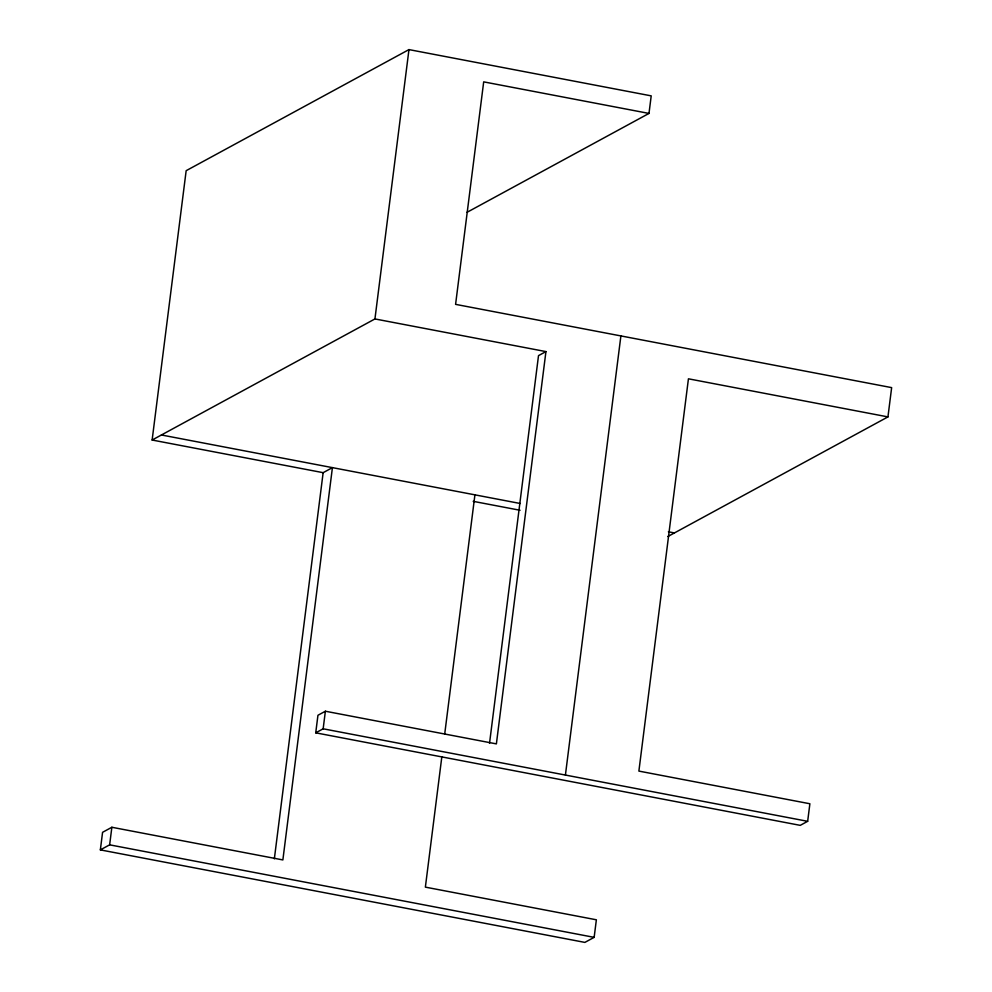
<?xml version="1.0" encoding="UTF-8"?>
<svg xmlns="http://www.w3.org/2000/svg" width="992" height="992" viewBox="0 0 992 992"><rect width="100%" height="100%" fill="white"/><g stroke="black" fill="none" stroke-linecap="round" stroke-linejoin="round"><path stroke-width="1.49" d="M441.824 756.884L425.37 887.133L596.366 919.795L594.146 937.353L584.871 942.4L100.353 849.884L102.573 832.313L111.86 827.266L282.869 859.928L332.419 467.629L323.144 472.676L152.136 440.026L186.161 170.686L408.964 49.6L651.211 95.864L648.991 113.423L466.947 212.362M100.353 849.884L109.641 844.837L111.86 827.266M274.35 858.836L323.144 472.676M648.991 113.423L483.687 81.865L455.588 304.358L891.647 387.624L887.939 416.9L688.436 378.808L638.885 771.094L809.881 803.756L807.662 821.314L800.234 825.356L315.729 732.828L317.948 715.269L325.376 711.227L496.384 743.888L545.935 351.59L374.939 318.94L152.136 440.026M315.729 732.828L323.156 728.798L325.376 711.227M374.939 318.94L408.964 49.6M444.726 733.894L474.92 494.847M489.527 743.318L538.507 355.632L545.935 351.59M565.415 775.05L620.893 335.916M667.802 536.536L887.939 416.9M161.423 434.98L520.267 503.502M668.385 531.786L674.424 532.94M473.196 501.332L520.056 510.272M323.156 728.798L807.662 821.314M109.641 844.837L594.146 937.353"/></g></svg>
